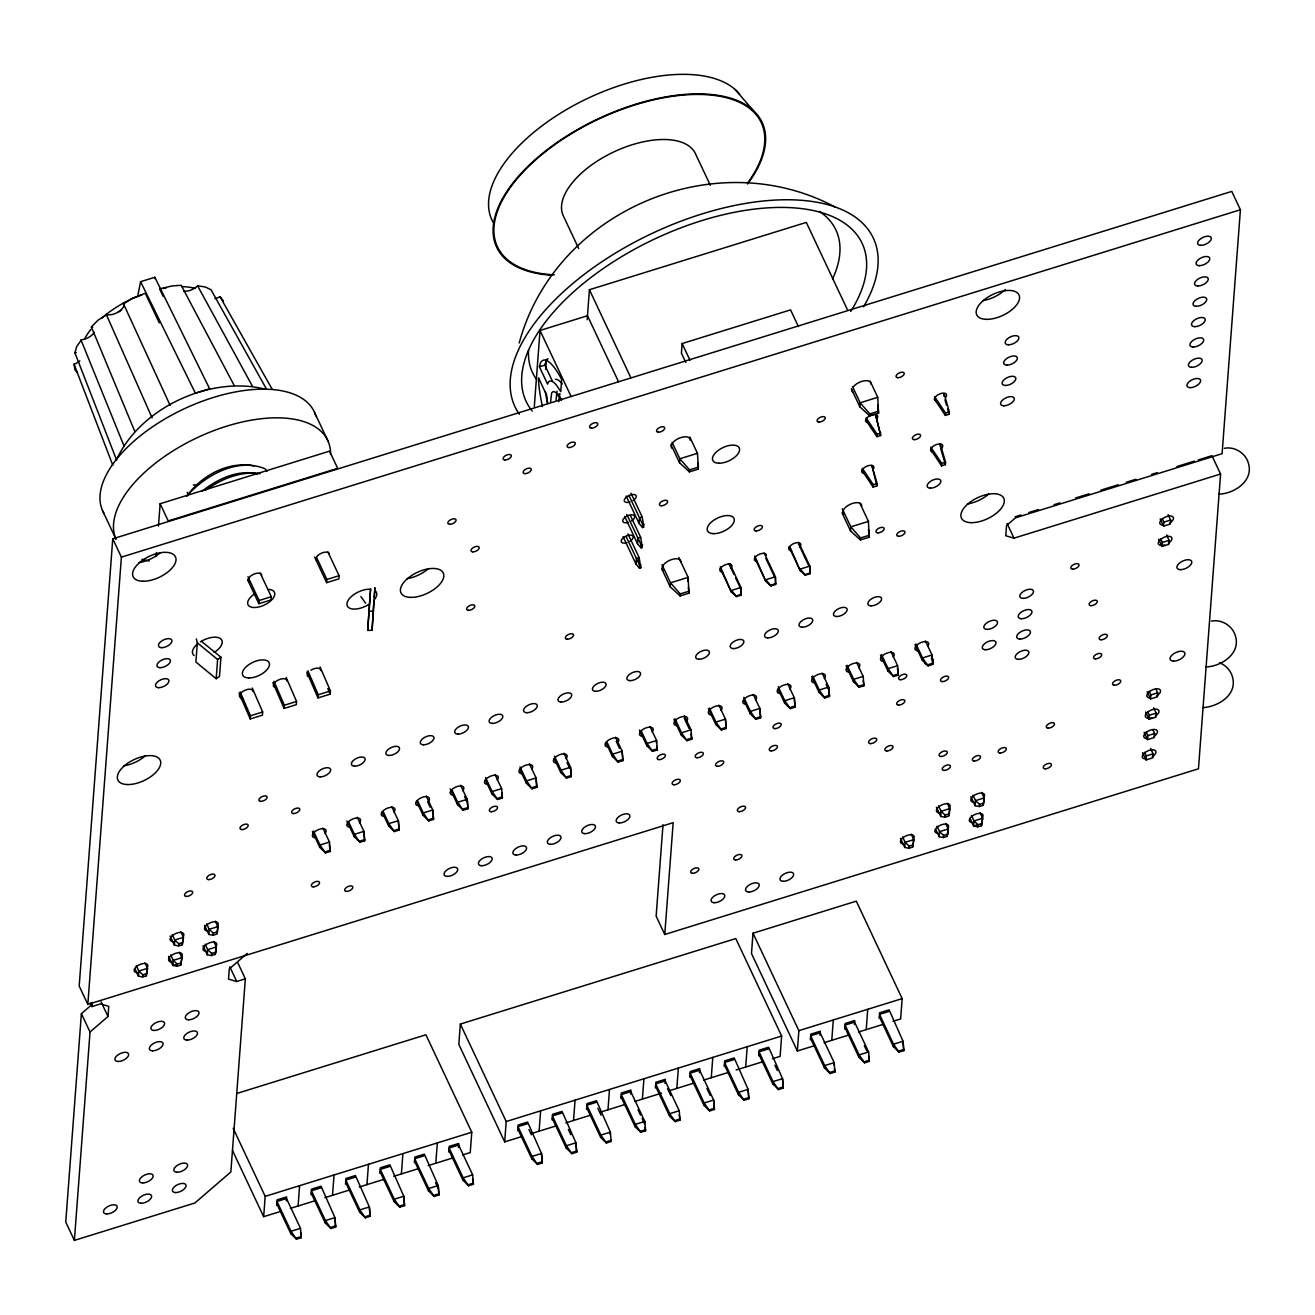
<?xml version="1.0" encoding="UTF-8"?>
<svg xmlns="http://www.w3.org/2000/svg" width="1315" height="1315" viewBox="0 0 1315 1315"><rect width="100%" height="100%" fill="white"/><g stroke="black" fill="none" stroke-linecap="round" stroke-linejoin="round"><path stroke-width="1.5" d="M550.64 401.47L551.675 392.856L553.352 391.508L555.67 392.314L561.587 399.974M556.064 399.793L557.083 391.18M558.776 401.749L559.68 394.089M367.69 630.411L370.6 589.021L367.69 630.411L372.063 630.329L373.904 601.136M372.063 630.329L374.907 587.69L374.183 597.289M1220.583 474.025L1013.996 538.164L1005.761 535.747L1006.534 525.589L1015.509 517.831L1222.095 453.691L1240.407 209.743L1231.777 191.398L112.761 538.805L79.196 986.053L87.826 1004.397L673.165 822.68L664.765 934.488L1198.458 768.798L1220.583 474.025L1211.937 455.68L1198.31 459.905M91.886 1004.627L81.382 1013.668L65.75 1222.046L74.38 1240.39L194.899 1202.978L230.848 1171.961L245.346 978.82L237.571 962.317M140.59 281.689L195.376 393.201L209.627 388.78L154.825 277.268L140.59 281.689L137.648 296.5M87.826 1004.397L121.391 557.149L112.761 538.805M74.38 1240.39L90.028 1032.012L81.382 1013.668M90.028 1032.012L107.994 1016.495L108.767 1006.337L100.532 1003.92L91.935 1006.6L92.231 1002.589M154.743 278.533L154.825 277.268M156.156 556.574L156.469 552.497M158.458 526.099L160.134 503.744L329.572 451.144L337.659 468.337L168.221 520.937L160.134 503.744M144.929 962.859L147.51 968.333L146.294 975.812L142.678 976.946L138.453 976.157L138.831 971.029L136.25 965.555M142.678 976.946L142.825 974.793L138.831 971.029L147.51 968.333L146.294 975.812M180.895 931.842L183.459 937.316L182.259 944.795L178.626 945.912L174.402 945.123L174.796 940.011L172.216 934.538M196.346 638.942L197.332 642.821L195.886 662.02L216.17 678.721L219.49 676.42L220.936 657.204L201.622 641.473M168.583 956.334L172.873 965.457L177.098 966.246L177.262 964.109L173.268 960.345L170.687 954.871M178.626 945.912L178.791 943.775L174.796 940.011L183.459 937.316L182.259 944.795M177.098 966.246L180.73 965.128L181.947 957.649L179.366 952.175M216.17 678.721L217.616 659.505L220.936 657.204M213.803 941.474L216.367 946.948L215.989 952.076L215.15 954.443L211.534 955.561L207.31 954.772L207.688 949.644L205.124 944.17M215.315 921.158L217.895 926.631L217.517 931.743L216.679 934.11L213.063 935.228L208.838 934.439L209.216 929.327L206.652 923.853M211.534 955.561L211.699 953.424L207.688 949.644L216.367 946.948L215.15 954.443M213.063 935.228L213.227 933.091L209.216 929.327L217.895 926.631L216.679 934.11M252.283 688.024L262.655 711.974L262.425 715.179L250.228 718.96L250.458 715.771L240.086 691.822M260.156 573.011L271.317 596.714L271.071 599.919L258.874 603.7L259.121 600.511L247.96 576.792M286.177 677.504L296.549 701.454L296.319 704.659L284.106 708.44L284.352 705.251L273.98 681.302M280.868 1211.345L263.658 1216.687L265.186 1196.354L233.166 1128.319M276.676 1205.461L277.103 1199.855L286.588 1196.913L286.292 1200.907M320.071 666.984L330.443 690.934L330.197 694.139L318 697.92L318.246 694.731L307.874 670.781M327.928 551.971L339.089 575.674L338.859 578.879L326.646 582.66L326.893 579.471L316.586 557.576M290.829 1233.667L291.01 1231.267L276.988 1201.45L286.473 1198.507L300.494 1228.325L301.234 1237.727L296.483 1239.207L290.829 1233.667L276.808 1203.85M322.882 828.039L329.49 842.06L330.213 851.479L325.479 852.942L319.824 847.402L320.005 845.003L313.397 830.981M298.094 1206.003L299.606 1185.67M296.483 1239.207L291.01 1231.267L300.494 1228.325M325.479 852.942L320.005 845.003L329.49 842.06M311.113 1194.76L311.524 1189.171L321.024 1186.212L334.93 1217.624L335.654 1227.043L330.92 1228.522L325.265 1222.983L311.228 1193.165M325.265 1222.983L325.446 1220.567L311.408 1190.765L320.893 1187.823M357.318 817.338L363.926 831.376L364.649 840.795L359.899 842.257L354.245 836.718L354.425 834.318L348.656 822.039M332.514 1195.319L334.043 1174.985M330.92 1228.522L325.446 1220.567L334.93 1217.624L335.654 1227.043M359.899 842.257L354.425 834.318L363.926 831.376L364.649 840.795M345.549 1184.075L345.96 1178.47L355.445 1175.528L369.367 1206.94L370.09 1216.359L365.34 1217.822L359.685 1212.282L345.664 1182.481M359.685 1212.282L359.866 1209.882L345.845 1180.081L355.329 1177.122M391.755 806.654L398.346 820.675L399.086 830.094L394.336 831.573L388.681 826.034L388.862 823.634L383.092 811.355M366.951 1184.618L368.479 1164.301M365.34 1217.822L359.866 1209.882L369.367 1206.94L370.09 1216.359M394.336 831.573L388.862 823.634L398.346 820.675L399.086 830.094M379.969 1173.391L380.397 1167.786L389.881 1164.843L403.787 1196.255L404.527 1205.658L399.776 1207.137L394.122 1201.598L380.101 1171.78M394.122 1201.598L394.303 1199.198L380.282 1169.38L389.766 1166.438M426.175 795.97L432.783 809.991L433.506 819.409L428.772 820.889L423.118 815.333L423.298 812.933L417.512 800.671M401.387 1173.933L402.9 1153.6M399.776 1207.137L394.303 1199.198L403.787 1196.255L404.527 1205.658M428.772 820.889L423.298 812.933L432.783 809.991L433.506 819.409M414.406 1162.69L414.833 1157.101L424.318 1154.143L438.224 1185.555L438.947 1194.973L434.213 1196.453L428.559 1190.913L414.521 1161.096M428.559 1190.913L428.739 1188.513L414.702 1158.696L424.203 1155.754M460.612 785.269L467.22 799.306L467.943 808.725L463.192 810.188L457.538 804.649L457.719 802.249L451.949 789.97M435.807 1163.249L437.336 1142.916M434.213 1196.453L428.739 1188.513L438.224 1185.555L438.947 1194.973M463.192 810.188L457.719 802.249L467.22 799.306L467.943 808.725M448.842 1152.006L449.253 1146.401L458.754 1143.458L458.442 1147.469M772.48 1058.723L780.124 1056.34L781.652 1036.023L735.792 938.565L460.349 1024.073L458.82 1044.406L504.681 1141.864L521.891 1136.522M462.979 1180.213L463.159 1177.813L449.138 1148.011L458.623 1145.053L472.66 1174.87L473.384 1184.289L468.633 1185.752L462.979 1180.213L448.957 1150.411M495.048 774.584L501.64 788.606L502.379 798.024L497.629 799.504L491.974 793.964L492.155 791.564L485.547 777.527M236.864 1093.455L425.912 1034.774L471.773 1132.231L470.244 1152.548L462.601 1154.932M468.633 1185.752L463.159 1177.813L472.66 1174.87M497.629 799.504L492.155 791.564L501.64 788.606M534.317 406.516L540.021 330.476L587.476 315.748L618.56 381.777M545.692 369.499L546.465 359.307M529.468 763.9L536.076 777.921L536.799 787.34L532.065 788.819L526.411 783.263L526.592 780.863L519.984 766.842M504.681 1141.864L506.209 1121.531L460.349 1024.073M532.065 788.819L526.592 780.863L536.076 777.921L536.799 787.34M517.699 1130.621L518.126 1125.032L527.611 1122.073L541.517 1153.485L542.24 1162.904L537.506 1164.383L531.852 1158.844L517.814 1129.026M587.164 319.742L589.416 289.727L806.309 222.399L847.748 310.455M531.852 1158.844L532.033 1156.444L517.995 1126.626L527.496 1123.684M563.905 753.199L570.513 767.237L571.236 776.655L566.486 778.118L560.831 772.579L561.012 770.179L554.42 756.158M539.101 1131.179L540.629 1110.846M537.506 1164.383L532.033 1156.444L541.517 1153.485L542.24 1162.904M566.486 778.118L561.012 770.179L570.513 767.237L571.236 776.655M552.136 1119.936L552.547 1114.331L562.047 1111.389L575.954 1142.801L576.677 1152.219L571.926 1153.682L566.272 1148.143L552.251 1118.342M566.272 1148.143L566.453 1145.743L552.432 1115.942L561.916 1112.983M573.537 1120.479L575.066 1100.162M571.926 1153.682L566.453 1145.743L575.954 1142.801L576.677 1152.219M615.552 737.173L622.159 751.194L622.883 760.612L618.132 762.092L612.478 756.552L612.659 754.136L606.889 741.874M586.556 1109.252L586.983 1103.647L596.468 1100.704L610.374 1132.116L611.113 1141.535L606.363 1142.998L600.708 1137.459L586.687 1107.641M618.132 762.092L612.659 754.136L622.159 751.194L622.883 760.612M627.978 533.923L639.139 557.626L640.832 567.784L639.485 568.195L636 564.069L636.427 558.481L626.121 536.586M630.362 515.414L640.668 537.309L642.361 547.451L641.013 547.862L637.528 543.753L637.956 538.147L626.795 514.428M631.036 493.256L642.18 516.976L643.89 527.118L642.542 527.545L639.057 523.419L639.485 517.814L629.178 495.919M638.86 561.374L639.139 557.626L636.427 558.481L639.698 565.401L639.485 568.195M641.013 547.862L641.227 545.067L637.956 538.147L640.668 537.309M642.542 527.545L642.739 524.734L639.485 517.814L642.18 516.976M600.708 1137.459L600.889 1135.059L586.868 1105.241L596.353 1102.299M607.974 1109.794L609.503 1089.461M606.363 1142.998L600.889 1135.059L610.374 1132.116L610.193 1134.516M649.988 726.488L656.58 740.509L657.319 749.928L652.569 751.391L646.914 745.852L647.095 743.452L641.326 731.173M620.992 1098.567L621.42 1092.962L630.904 1090.004L630.608 1094.014M798.402 326.531L790.578 309.88L682.123 343.56L681.417 353.16L685.756 362.398M652.569 751.391L647.095 743.452L656.58 740.509L656.399 742.909M678.77 557.445L688.156 577.351L688.912 593.197L680.102 595.925L670.223 586.835L670.519 582.824L662.004 564.727M689.8 437.007L697.46 453.297L698.38 467.137L698.232 469.126L689.405 471.871L679.543 462.765L679.839 458.771L672.179 442.481M635.145 1126.774L635.326 1124.374L621.288 1094.557L630.789 1091.614L644.81 1121.416L645.534 1130.834L640.799 1132.314L635.145 1126.774L621.107 1096.957M642.394 1099.11L643.923 1078.777M663.007 824.653L656.136 916.144L664.765 934.488M680.102 595.925L680.25 593.92L670.519 582.824L688.156 577.351L687.844 581.361M689.405 471.871L689.57 469.866L679.839 458.771L697.46 453.297M640.799 1132.314L635.326 1124.374L644.81 1121.416L644.629 1123.815L642.147 1118.555M684.408 715.787L691.016 729.825L691.739 739.227L687.005 740.707L681.351 735.167L681.532 732.767L674.924 718.73M655.429 1087.867L655.84 1082.261L665.341 1079.319L665.028 1083.33M687.005 740.707L681.532 732.767L691.016 729.825M669.565 1116.073L669.746 1113.674L655.725 1083.872L665.209 1080.93L679.247 1110.731L679.97 1120.15L675.22 1121.629L669.565 1116.073L655.544 1086.272M676.831 1088.409L678.359 1068.092M675.22 1121.629L669.746 1113.674L679.247 1110.731M718.845 705.103L725.453 719.124L726.176 728.543L721.442 730.022L715.787 724.483L715.952 722.083L709.36 708.045M689.849 1077.182L690.276 1071.577L699.761 1068.635L699.465 1072.629M729.809 563.757L740.97 587.46L741.2 595.136L736.449 596.599L731.354 592.013L720.308 566.699M721.442 730.022L715.952 722.083L725.453 719.124L726.176 728.543M736.449 596.599L731.469 590.402L740.97 587.46L740.838 589.071L735.693 578.123M704.002 1105.389L704.183 1102.989L690.161 1073.171L699.646 1070.229L713.667 1100.047L714.407 1109.466L709.656 1110.928L704.002 1105.389L689.981 1075.571M711.267 1077.725L712.796 1057.391M709.656 1110.928L704.183 1102.989L713.667 1100.047L714.407 1109.466M753.281 694.419L759.873 708.44L760.612 717.859L755.862 719.321L750.207 713.782L750.388 711.382L743.797 697.361M724.286 1066.498L724.713 1060.893L734.197 1057.934L748.104 1089.346L748.827 1098.765L744.093 1100.244L738.438 1094.705L724.401 1064.887M764.229 553.056L775.39 576.775L775.62 584.435L770.886 585.915L765.79 581.312L754.744 555.998M755.862 719.321L750.388 711.382L759.873 708.44L760.612 717.859M770.886 585.915L765.905 579.718L775.39 576.775L775.62 584.435M738.438 1094.705L738.619 1092.305L724.581 1062.487L734.082 1059.545M892.984 1021.311L900.643 1018.928L902.156 998.611L856.295 901.153L753.002 933.223L751.49 953.539L797.35 1050.997L814.56 1045.655M745.687 1067.04L747.216 1046.707M744.093 1100.244L738.619 1092.305L748.104 1089.346L748.827 1098.765M787.718 683.718L794.309 697.755L795.049 707.174L790.299 708.637L784.644 703.098L784.825 700.698L778.217 686.66M758.722 1055.797L759.133 1050.192L768.634 1047.25L782.54 1078.662L783.263 1088.08L778.513 1089.56L772.875 1084.004L758.837 1054.203M798.665 542.372L809.826 566.091L810.056 573.751L805.322 575.23L800.21 570.628L790.036 547.139M790.299 708.637L784.825 700.698L794.309 697.755L795.049 707.174M805.322 575.23L800.342 569.033L809.826 566.091L810.056 573.751M772.875 1084.004L773.039 1081.604L759.018 1051.803L768.502 1048.86M778.513 1089.56L773.039 1081.604L782.54 1078.662L783.263 1088.08M822.138 673.033L828.746 687.055L829.469 696.473L824.735 697.953L819.081 692.413L819.261 690.013L812.654 675.976M797.35 1050.997L798.863 1030.664L753.002 933.223M824.735 697.953L819.261 690.013L828.746 687.055L829.469 696.473M810.369 1039.77L810.78 1034.165L820.281 1031.223L819.968 1035.217M859.928 503.283L868.442 521.381L869.199 537.21L860.388 539.955L850.509 530.849L850.821 526.855L842.29 508.757M870.086 381.038L877.746 397.327L878.519 413.157L869.708 415.902L859.829 406.795L860.125 402.801L852.465 386.495M860.388 539.955L860.536 537.95L850.821 526.855L868.442 521.381M869.708 415.902L869.856 413.896L860.125 402.801L877.746 397.327M824.521 1067.977L824.686 1065.577L810.665 1035.76L820.149 1032.817L834.187 1062.635L834.91 1072.037L830.176 1073.517L824.521 1067.977L810.484 1038.16M856.575 662.349L863.182 676.37L863.906 685.789L859.155 687.252L853.501 681.712L853.682 679.313L847.09 665.291M873.127 487.092L873.308 484.693L862.377 468.37L862.196 470.77L873.127 487.092L876.924 485.909L877.105 483.509L871.861 465.428L876.924 485.909M880.705 435.495L875.642 415.014L880.705 435.495L876.908 436.662L877.089 434.262L866.158 417.956M831.77 1040.313L833.299 1019.98M830.176 1073.517L824.686 1065.577L834.187 1062.635L834.006 1065.035M859.155 687.252L853.682 679.313L863.182 676.37M844.805 1029.07L845.216 1023.481L854.701 1020.522L854.405 1024.533M858.942 1057.293L859.122 1054.893L845.101 1025.075L854.586 1022.133L868.607 1051.934L869.346 1061.353L864.596 1062.832L858.942 1057.293L844.92 1027.475M891.011 651.648L897.603 665.686L898.342 675.105L893.592 676.568L887.937 671.028L888.118 668.628L881.51 654.591M866.207 1029.629L867.736 1009.295M864.596 1062.832L859.122 1054.893L868.607 1051.934M893.592 676.568L888.118 668.628L897.603 665.686M879.225 1018.385L879.653 1012.78L889.137 1009.838L903.043 1041.25L903.783 1050.669L899.033 1052.132L893.378 1046.592L879.357 1016.791M911.246 834.154L913.826 839.628L912.61 847.107L908.977 848.241L904.769 847.452L905.147 842.323L902.567 836.85M893.378 1046.592L893.559 1044.192L879.521 1014.391L889.022 1011.432M925.431 640.964L932.039 654.985L932.762 664.404L928.028 665.883L922.374 660.344L922.555 657.944L915.947 643.906M908.977 848.241L909.142 846.087L905.147 842.323L913.826 839.628L912.61 847.107M940.143 446.574L940.324 444.174L945.567 462.255L945.386 464.655L941.589 465.839L930.642 449.533M943.923 396.16L944.104 393.76L949.348 411.842L949.167 414.241L945.37 415.409L934.439 399.103M941.589 465.839L941.77 463.439L930.823 447.116M945.37 415.409L945.551 413.009L934.62 396.703M899.033 1052.132L893.559 1044.192L903.043 1041.25L903.783 1050.669M928.028 665.883L922.555 657.944L932.039 654.985L932.762 664.404M945.682 823.469L948.246 828.943L947.868 834.055L947.047 836.422L943.414 837.54L939.189 836.751L939.584 831.639L937.003 826.165M947.211 803.136L949.775 808.61L949.397 813.738L948.559 816.089L944.943 817.207L940.718 816.418L941.096 811.306L938.532 805.832M943.414 837.54L943.578 835.403L939.584 831.639L948.246 828.943L947.047 836.422M944.943 817.207L945.107 815.07L941.096 811.306L949.775 808.61L948.559 816.089M981.631 792.452L984.212 797.926L983.834 803.038L982.995 805.405L979.379 806.522L975.155 805.733L975.533 800.605L972.952 795.148M970.191 818.768L973.626 826.067L977.85 826.856L978.015 824.719L974.004 820.938L971.44 815.464M979.379 806.522L979.527 804.386L975.533 800.605L984.212 797.926L982.995 805.405M977.85 826.856L981.467 825.721L982.683 818.242L980.102 812.769M1150.559 748.416L1153.091 753.824L1152.795 757.818L1146.023 759.922L1146.318 755.928L1144.609 752.295M1152.926 729.891L1154.619 733.491L1154.323 737.485L1147.535 739.589L1147.847 735.595L1146.138 731.962M1153.6 707.766L1156.148 713.157L1155.852 717.168L1149.063 719.272L1149.376 715.261L1147.666 711.645M1155.984 689.224L1157.677 692.824L1157.364 696.835L1150.592 698.939L1150.888 694.928L1149.195 691.312M1166.569 534.958L1169.117 540.366L1168.821 544.361L1162.033 546.465L1162.345 542.47L1160.635 538.838M1168.098 514.625L1170.646 520.033L1170.334 524.028L1163.561 526.131L1163.857 522.137L1162.164 518.505M539.429 366.819L540.564 362.726A65.717 15.435 72.8 0 1 560.437 377.076L561.669 379.542L560.765 391.623L556.87 385.706A43.806 10.29 72.8 0 0 547.878 382.977L547.582 384.128L539.429 366.819L544.854 365.126L545.988 361.033A65.717 15.435 72.8 0 1 548.076 358.798M116.673 460.234L74.922 352.847L76.681 346.519L81.497 339.812A10.553 5.244 -25.2 0 0 94.22 332.35M117.15 458.475C140.919 407.847 209.874 375.745 264.052 388.895M519.211 342.985C554.831 211.09 714.522 142.809 834.762 206.85M180.73 965.128L181.947 957.649L173.268 960.345L172.873 965.457L176.341 964.388M981.467 825.721L982.683 818.242L974.004 820.938L973.626 826.067L977.094 824.982M187.371 495.623C201.622 475.241 229.007 460.825 253.992 465.888M186.566 496.281C205.074 475.405 237.292 457.226 265.137 468.814L267.126 471.214M134.853 431.567L91.36 326.942L97.852 320.318L106.942 314.564A10.553 5.244 -25.2 0 0 118.728 311.737A10.553 5.244 -25.2 0 0 123.676 303.814L132.782 298.127L145.34 293.278L159.279 322.882M247.253 953.408L229.27 968.925L228.514 979.083L236.733 981.5L245.346 978.82M201.869 491.415C217.123 479.137 237.916 469.11 257.773 473.926M204.877 490.61C220.706 479.318 240.579 470.786 260.354 473.614M141.921 294.79L132.075 298.637A71.289 35.439 -25.2 0 0 101.814 318.082M77.24 372.605L74.939 369.745L74.067 364.222L75.333 363.729A10.553 5.244 -25.2 0 0 79.853 360.869M559.943 393.892L558.596 394.303L561.209 399.875M121.391 557.149L1240.407 209.743M259.121 600.511L271.317 596.714M326.893 579.471L339.089 575.674M689.57 469.866L698.38 467.137M869.856 413.896L878.667 411.151M877.089 434.262L880.886 433.095M945.551 413.009L949.348 411.842M642.739 524.734L644.103 524.323M641.227 545.067L642.575 544.64M873.308 484.693L877.105 483.509M941.77 463.439L945.567 462.255M639.698 565.401L641.046 564.973M250.458 715.771L262.655 711.974M284.352 705.251L296.549 701.454M318.246 694.731L330.443 690.934M680.25 593.92L689.06 591.191M860.536 537.95L869.346 535.221M736.515 595.81L741.249 594.331M770.952 585.109L775.686 583.646M805.372 574.425L810.122 572.946M1015.098 516.795L1020.95 514.97M1028.741 512.554L1038.488 509.53M1054.088 504.681L1059.923 502.872M1075.522 498.023L1089.165 493.799M1100.852 490.166L1118.391 484.725M1126.199 482.293L1135.93 479.268M1151.529 474.436L1157.381 472.611M1176.859 466.562L1194.398 461.121M1218.873 494.144C1234.358 493.7 1253.688 480.863 1248.477 463.472C1245.831 453.248 1234.769 446.212 1224.364 448.3M1163.857 522.137L1170.646 520.033M1162.345 542.47L1169.117 540.366M325.561 851.742L330.312 850.279M359.998 841.058L364.732 839.595M394.418 830.373L399.168 828.894M428.854 819.672L433.605 818.209M463.291 808.988L468.041 807.525M497.728 798.304L502.462 796.824M532.148 787.619L536.898 786.14M566.584 776.918L571.335 775.456M618.231 760.892L622.981 759.413M652.667 750.191L657.401 748.728M687.087 739.507L691.838 738.027M721.524 728.822L726.274 727.343M755.961 718.121L760.695 716.659M790.381 707.437L795.131 705.958M824.817 696.753L829.568 695.273M859.254 686.052L863.988 684.589M893.674 675.368L898.424 673.905M928.111 664.683L932.861 663.204M178.791 943.775L182.407 942.658M213.227 933.091L216.843 931.973M142.825 974.793L146.458 973.675M177.262 964.109L180.878 962.991M211.699 953.424L215.315 952.29M1205.904 666.952C1221.388 666.491 1240.719 653.654 1235.508 636.263C1232.862 626.039 1221.799 619.02 1211.394 621.107M1150.888 694.928L1157.677 692.824M1149.376 715.261L1156.148 713.157M1202.847 707.618C1217.739 706.812 1236.725 695.438 1232.78 678.277C1231.366 671.308 1226.205 665.242 1219.515 662.793M1147.847 735.595L1154.619 733.491M945.107 815.07L948.723 813.952M979.527 804.386L983.16 803.268M1146.318 755.928L1153.091 753.824M909.142 846.087L912.774 844.97M943.578 835.403L947.195 834.285M978.015 824.719L981.631 823.585M265.186 1196.354L471.773 1132.231M506.209 1121.531L781.652 1036.023M798.863 1030.664L902.156 998.611M290.434 1208.37L315.304 1200.661M324.871 1197.686L349.741 1189.96M359.291 1187.001L384.161 1179.276M393.727 1176.3L418.597 1168.591M428.164 1165.616L453.034 1157.89M531.457 1133.546L556.327 1125.837M565.894 1122.862L590.747 1115.136M600.314 1112.178L625.184 1104.452M634.751 1101.477L661.527 1093.159M669.187 1090.793L694.041 1083.067M703.607 1080.108L728.477 1072.382M736.137 1069.999L762.914 1061.698M824.127 1042.68L848.997 1034.971M858.547 1031.996L883.417 1024.27M296.565 1238.007L301.316 1236.527M331.002 1227.322L335.752 1225.843M365.438 1216.622L370.173 1215.159M399.859 1205.937L404.609 1204.458M434.295 1195.253L439.046 1193.773M468.732 1184.552L473.466 1183.089M537.588 1163.183L542.339 1161.704M572.025 1152.482L576.775 1151.02M606.462 1141.798L611.196 1140.335M640.882 1131.114L645.632 1129.634M675.318 1120.413L680.069 1118.95M709.755 1109.728L714.489 1108.266M744.175 1099.044L748.925 1097.565M778.611 1088.36L783.362 1086.88M830.258 1072.317L835.009 1070.837M864.695 1061.632L869.429 1060.153M899.115 1050.932L903.865 1049.469M162.945 288.626L166.347 287.804M74.922 352.847L76.188 352.551M369.137 611.196L373.509 611.113M123.939 445.801L80.955 339.812M193.305 484.923L195.935 485.103M183.771 291.157A10.553 5.244 -25.2 0 0 197.595 285.832L205.288 286.966L211.025 289.76L266.255 388.681M91.36 326.942L92.757 327.254M152.096 417.874L106.153 314.186M197.332 642.821L217.616 659.505M735.216 89.568L752.722 109.918M214.953 298.637A10.553 5.244 -25.2 0 0 220 296.68L223.435 300.954M360.885 596.583L365.619 603.24M865.977 420.356L876.908 436.662M220 296.68L272.139 389.207M197.595 285.832L252.365 386.084M234.218 385.525L181.191 285.306L172.101 285.93L159.592 288.856L163.076 296.253M1160.159 518.883L1163.561 526.131M1158.63 539.216L1162.033 546.465M1147.19 691.69L1150.592 698.939M1145.661 712.023L1149.063 719.272M1144.132 732.34L1147.535 739.589M1142.603 752.673L1146.023 759.922M1007.076 523.485L1013.996 538.164M851.315 388.698L859.829 406.795M710.33 185.316L695.602 154.019A73.015 36.278 -25.2 0 0 614.713 151.504A73.015 36.278 -25.2 0 0 563.099 215.397L578.699 248.519M914.944 644.564L922.374 660.344M841.995 512.751L850.509 530.849M970.865 796.611L975.155 805.733M880.508 655.248L887.937 671.028M936.428 807.311L940.718 816.418M935.754 829.453L939.189 836.751M798.55 543.966L808.84 565.861M846.071 665.932L853.501 681.712M789.049 546.925L800.21 570.628M682.123 343.56L689.964 360.195M900.463 838.329L904.769 847.452M826.083 684.195L828.565 689.455M765.823 558.316L774.42 576.545M811.651 676.633L819.081 692.413M754.629 557.609L765.79 581.312M728.822 563.527L733.967 574.474M671.012 444.667L679.543 462.765M778.036 689.076L784.644 703.098M589.416 289.727L630.855 377.783M720.193 568.294L731.354 592.013M743.616 699.761L750.207 713.782M661.708 568.721L670.223 586.835M626.187 496.051L639.057 523.419M540.021 330.476L571.105 396.522M624.658 516.384L637.528 543.753M708.358 708.686L715.787 724.483M544.854 365.126L552.185 380.709M864.3 1045.573L866.782 1050.833M623.129 536.717L636 564.069M684.244 718.187L689.192 728.707M673.921 719.387L681.351 735.167M639.485 730.072L646.914 745.852M774.929 1065.282L777.412 1070.542M616.193 741.331L619.496 748.334M605.886 742.515L612.478 756.552M567.028 762.618L569.51 767.878M554.24 758.558L560.831 772.579M706.895 1088.409L710.199 1095.428M519.803 769.242L526.411 783.263M667.51 1088.59L670.814 1095.592M314.532 412.417L328.01 441.084M485.366 779.927L491.974 793.964M638.022 1109.794L640.504 1115.054M464.557 796.446L467.039 801.706M450.124 788.869L457.538 804.649M597.815 1108.216L601.119 1115.219M314.63 557.116L326.646 582.66M427.654 801.871L430.12 807.131M416.51 801.312L423.118 815.333M568.343 1129.421L570.809 1134.681M382.073 811.996L388.681 826.034M528.959 1129.585L531.441 1134.845M247.713 579.997L258.874 603.7M346.831 820.938L354.245 836.718M187.223 492.254L188.177 494.259M312.395 831.622L319.824 847.402M435.561 1182.695L438.043 1187.955M102.537 510.598L116.032 539.265A116.821 58.057 -25.2 0 1 210.877 431.764A116.821 58.057 -25.2 0 1 330.558 454.448M229.829 966.821L236.733 981.5M204.548 925.316L208.838 934.439M203.02 945.649L207.31 954.772M170.112 936.017L174.402 945.123M232.508 1150.494L263.658 1216.687M135.018 968.859L138.453 976.157M101.091 1001.833L107.994 1016.495M90.209 1002.934L91.935 1006.6M639.419 564.743L640.832 567.784M123.265 303.321L170.145 405.431M327.797 688.6L330.197 694.139M306.806 672.08L318 697.92M272.912 682.6L284.106 708.44M239.018 693.12L250.228 718.96M74.067 364.222L112.794 465.198M944.975 399.776L946.537 405.201M947.589 408.817L949.167 414.241M940.669 448.382L945.386 464.655M897.422 668.086L898.342 675.105M863.215 680.529L863.906 685.789M868.656 1056.093L869.346 1061.353M834.45 1068.536L834.91 1072.037M691.065 733.967L691.739 739.227M656.859 746.41L657.319 749.928M679.296 1114.89L679.97 1120.15M645.09 1127.333L645.534 1130.834M501.689 792.764L502.379 798.024M472.693 1179.029L473.384 1184.289M329.309 844.46L330.213 851.479M300.543 1232.467L301.234 1237.727M547.632 403.672L546.662 395.174L538.525 377.865L538.476 379.887A65.717 15.435 72.8 0 0 542.47 406.614M877.812 405.267L878.519 413.157M868.492 529.32L869.199 537.21M697.69 463.209L698.232 469.126M688.386 587.279L688.912 593.197M740.953 591.093L741.2 595.136M988.633 494.144A23.358 11.605 -25.2 0 1 967.429 503.957M1005.252 289.596A23.358 11.605 -25.2 0 1 982.7 300.658M160.331 552.744A23.358 11.605 -25.2 0 1 139.127 562.557M145.061 756.026A23.358 11.605 -25.2 0 1 123.873 765.856M428.148 568.869A23.358 11.605 -25.2 0 1 406.943 578.682M931.299 658.568A4.455 2.219 -25.2 0 1 932.565 661.429M926.861 664.075A4.455 2.219 -25.2 0 1 924.938 662.596M1151.841 717.743A7.413 3.682 -25.2 0 1 1145.776 714.292A7.413 3.682 -25.2 0 1 1156.805 709.196A7.413 3.682 -25.2 0 1 1155.326 716.133M1149.967 697.936A7.413 3.682 -25.2 0 1 1148.587 692.364A7.413 3.682 -25.2 0 1 1159.14 689.093A7.413 3.682 -25.2 0 1 1156.855 695.799M1145.381 758.919A7.413 3.682 -25.2 0 1 1144.017 753.364A7.413 3.682 -25.2 0 1 1154.57 750.092A7.413 3.682 -25.2 0 1 1152.269 756.783M1146.91 738.603A7.413 3.682 -25.2 0 1 1145.546 733.03A7.413 3.682 -25.2 0 1 1156.099 729.759A7.413 3.682 -25.2 0 1 1153.797 736.466M1164.811 544.936A7.413 3.682 -25.2 0 1 1158.745 541.501A7.413 3.682 -25.2 0 1 1169.775 536.389A7.413 3.682 -25.2 0 1 1168.295 543.325M1162.937 525.145A7.413 3.682 -25.2 0 1 1161.556 519.573A7.413 3.682 -25.2 0 1 1172.109 516.302A7.413 3.682 -25.2 0 1 1169.824 523.008M933.403 452.048A6.575 3.271 -25.2 0 1 931.53 447.823A6.575 3.271 -25.2 0 1 939.962 443.928A6.575 3.271 -25.2 0 1 941.836 448.152M937.217 401.223A6.575 3.271 -25.2 0 1 935.359 396.999A6.575 3.271 -25.2 0 1 943.775 393.103A6.575 3.271 -25.2 0 1 945.649 397.327M864.53 473.433A6.575 3.271 -25.2 0 1 862.673 469.208A6.575 3.271 -25.2 0 1 871.105 465.296A6.575 3.271 -25.2 0 1 872.963 469.521M868.36 422.608A6.575 3.271 -25.2 0 1 866.486 418.384A6.575 3.271 -25.2 0 1 874.919 414.472A6.575 3.271 -25.2 0 1 876.776 418.712M626.91 542.668A6.493 3.222 -25.2 0 1 621.601 539.66A6.493 3.222 -25.2 0 1 631.266 535.172A6.493 3.222 -25.2 0 1 629.967 541.254M628.438 522.351A6.493 3.222 -25.2 0 1 623.129 519.326A6.493 3.222 -25.2 0 1 632.794 514.855A6.493 3.222 -25.2 0 1 631.496 520.937M629.967 502.018A6.493 3.222 -25.2 0 1 624.658 498.993A6.493 3.222 -25.2 0 1 634.323 494.522A6.493 3.222 -25.2 0 1 633.025 500.604M843.819 514.297A10.208 5.079 -25.2 0 1 850.18 504.319A10.208 5.079 -25.2 0 1 861.703 506.012M663.056 570.414A10.208 5.079 -25.2 0 1 669.417 560.437A10.208 5.079 -25.2 0 1 680.94 562.13M672.212 448.448A10.208 5.079 -25.2 0 1 678.573 438.454A10.208 5.079 -25.2 0 1 690.096 440.163M852.975 392.33A10.208 5.079 -25.2 0 1 851.906 389.914M853.386 386.725A10.208 5.079 -25.2 0 1 864.251 380.808A10.208 5.079 -25.2 0 1 870.859 384.029M791.515 550.673A6.493 3.222 -25.2 0 1 789.674 546.498A6.493 3.222 -25.2 0 1 798.008 542.635A6.493 3.222 -25.2 0 1 799.849 546.81M757.078 561.357A6.493 3.222 -25.2 0 1 757.539 555.193A6.493 3.222 -25.2 0 1 766.366 555.472M722.658 572.058A6.493 3.222 -25.2 0 1 720.817 567.866A6.493 3.222 -25.2 0 1 729.151 564.004A6.493 3.222 -25.2 0 1 730.992 568.195M173.251 941.606A7.413 3.682 -25.2 0 1 171.147 936.839A7.413 3.682 -25.2 0 1 180.665 932.417A7.413 3.682 -25.2 0 1 182.769 937.2M207.671 930.921A7.413 3.682 -25.2 0 1 205.567 926.138A7.413 3.682 -25.2 0 1 215.101 921.733A7.413 3.682 -25.2 0 1 217.205 926.5M206.159 951.238A7.413 3.682 -25.2 0 1 204.055 946.471A7.413 3.682 -25.2 0 1 213.572 942.066A7.413 3.682 -25.2 0 1 215.676 946.833M171.723 961.939A7.413 3.682 -25.2 0 1 169.619 957.156A7.413 3.682 -25.2 0 1 179.136 952.75A7.413 3.682 -25.2 0 1 181.24 957.534M137.286 972.623A7.413 3.682 -25.2 0 1 135.182 967.856A7.413 3.682 -25.2 0 1 144.699 963.451A7.413 3.682 -25.2 0 1 146.803 968.218M939.568 812.9A7.413 3.682 -25.2 0 1 937.464 808.133A7.413 3.682 -25.2 0 1 946.981 803.712A7.413 3.682 -25.2 0 1 949.085 808.495M973.988 802.216A7.413 3.682 -25.2 0 1 971.884 797.432A7.413 3.682 -25.2 0 1 981.401 793.027A7.413 3.682 -25.2 0 1 983.505 797.794M972.459 822.533A7.413 3.682 -25.2 0 1 970.371 817.766A7.413 3.682 -25.2 0 1 979.889 813.36A7.413 3.682 -25.2 0 1 981.993 818.127M938.039 833.233A7.413 3.682 -25.2 0 1 935.935 828.45A7.413 3.682 -25.2 0 1 945.452 824.045A7.413 3.682 -25.2 0 1 947.556 828.828M903.602 843.918A7.413 3.682 -25.2 0 1 901.498 839.151A7.413 3.682 -25.2 0 1 911.016 834.746A7.413 3.682 -25.2 0 1 913.12 839.512M268.507 589.449A14.597 7.249 -25.2 0 1 271.219 600.396A14.597 7.249 -25.2 0 1 250.442 606.856A14.597 7.249 -25.2 0 1 254.962 593.657M307.957 676.469A7.298 3.633 -25.2 0 1 308.252 672.458M310.85 670.223A7.298 3.633 -25.2 0 1 320.745 670.535M242.535 698.199A7.298 3.633 -25.2 0 1 243.061 691.263A7.298 3.633 -25.2 0 1 252.973 691.575M274.062 686.989A7.298 3.633 -25.2 0 1 278.616 679.839A7.298 3.633 -25.2 0 1 286.851 681.055M316.668 560.42A7.298 3.633 -25.2 0 1 321.222 553.27A7.298 3.633 -25.2 0 1 329.457 554.486M248.88 581.46A7.298 3.633 -25.2 0 1 253.433 574.31A7.298 3.633 -25.2 0 1 261.685 575.526M375.104 590.731A16.059 7.989 -25.2 0 1 374.43 599.541M368.742 604.456A16.059 7.989 -25.2 0 1 346.946 603.782A16.059 7.989 -25.2 0 1 369.877 589.202M200.439 641.819A16.059 7.989 -25.2 0 1 220.558 638.712A16.059 7.989 -25.2 0 1 214.197 652.437M194.078 655.528A16.059 7.989 -25.2 0 1 197.25 644.169M849.243 672.162A7.413 3.682 -25.2 0 1 847.139 667.395A7.413 3.682 -25.2 0 1 856.657 662.99A7.413 3.682 -25.2 0 1 858.761 667.757M384.407 816.484A7.413 3.682 -25.2 0 1 382.303 811.7A7.413 3.682 -25.2 0 1 391.821 807.295A7.413 3.682 -25.2 0 1 393.925 812.078M418.844 805.783A7.413 3.682 -25.2 0 1 416.74 801.016A7.413 3.682 -25.2 0 1 426.257 796.611A7.413 3.682 -25.2 0 1 428.361 801.377M453.281 795.098A7.413 3.682 -25.2 0 1 451.177 790.331A7.413 3.682 -25.2 0 1 460.694 785.926A7.413 3.682 -25.2 0 1 462.798 790.693M487.701 784.414A7.413 3.682 -25.2 0 1 485.597 779.631A7.413 3.682 -25.2 0 1 495.13 775.225A7.413 3.682 -25.2 0 1 497.218 780.009M522.137 773.713A7.413 3.682 -25.2 0 1 520.033 768.946A7.413 3.682 -25.2 0 1 529.551 764.541A7.413 3.682 -25.2 0 1 531.654 769.308M556.574 763.029A7.413 3.682 -25.2 0 1 554.47 758.262A7.413 3.682 -25.2 0 1 563.987 753.857A7.413 3.682 -25.2 0 1 566.091 758.624M608.22 747.002A7.413 3.682 -25.2 0 1 606.116 742.219A7.413 3.682 -25.2 0 1 615.634 737.814A7.413 3.682 -25.2 0 1 617.738 742.581M642.657 736.301A7.413 3.682 -25.2 0 1 640.553 731.535A7.413 3.682 -25.2 0 1 650.07 727.129A7.413 3.682 -25.2 0 1 652.174 731.896M677.077 725.617A7.413 3.682 -25.2 0 1 674.973 720.85A7.413 3.682 -25.2 0 1 684.49 716.445A7.413 3.682 -25.2 0 1 686.594 721.212M711.514 714.933A7.413 3.682 -25.2 0 1 709.41 710.149A7.413 3.682 -25.2 0 1 718.927 705.744A7.413 3.682 -25.2 0 1 721.031 710.511M745.95 704.232A7.413 3.682 -25.2 0 1 743.846 699.465A7.413 3.682 -25.2 0 1 753.364 695.06A7.413 3.682 -25.2 0 1 755.468 699.827M780.37 693.547A7.413 3.682 -25.2 0 1 778.266 688.781A7.413 3.682 -25.2 0 1 787.784 684.375A7.413 3.682 -25.2 0 1 789.888 689.142M814.807 682.863A7.413 3.682 -25.2 0 1 812.703 678.08A7.413 3.682 -25.2 0 1 822.22 673.674A7.413 3.682 -25.2 0 1 824.324 678.458M315.551 837.852A7.413 3.682 -25.2 0 1 313.447 833.085A7.413 3.682 -25.2 0 1 322.964 828.68A7.413 3.682 -25.2 0 1 325.068 833.447M918.1 650.793A7.413 3.682 -25.2 0 1 915.996 646.01A7.413 3.682 -25.2 0 1 925.513 641.605A7.413 3.682 -25.2 0 1 927.617 646.388M883.664 661.478A7.413 3.682 -25.2 0 1 881.56 656.711A7.413 3.682 -25.2 0 1 891.077 652.306A7.413 3.682 -25.2 0 1 893.181 657.073M349.987 827.168A7.413 3.682 -25.2 0 1 347.883 822.401A7.413 3.682 -25.2 0 1 357.401 817.996A7.413 3.682 -25.2 0 1 359.505 822.763M149.252 560.979A116.821 58.057 -25.2 0 1 141.938 559.253M104.279 513.951A116.821 58.057 -25.2 0 1 185.103 408.373A116.821 58.057 -25.2 0 1 315.83 415.984M118.038 312.165A71.289 35.439 -25.2 0 1 121.128 310.241M84.423 339.336A71.289 35.439 -25.2 0 1 90.817 329.473M182.095 286.637A71.289 35.439 -25.2 0 1 195.442 288.462M555.505 379.361A43.806 10.29 72.8 0 1 562.294 384.029M547.451 402.949A65.717 15.435 72.8 0 1 545.347 391.541M494.078 223.829A139.341 69.251 -25.2 0 1 576.94 103.754A139.341 69.251 -25.2 0 1 739.556 94.105M551.478 275.246A146.672 72.9 -25.2 0 1 515.266 180.106A146.672 72.9 -25.2 0 1 700.599 93.891A146.672 72.9 -25.2 0 1 747.561 184.034M519.376 414.241A198.006 98.411 -25.2 0 1 701.75 214.016A198.006 98.411 -25.2 0 1 863.544 306.822M532.197 411.036A185.662 92.264 -25.2 0 1 701.142 220.821A185.662 92.264 -25.2 0 1 850.706 311.474M819.459 211.419A167.63 83.305 -25.2 0 1 832.609 278.764M536.389 379.23A167.63 83.305 -25.2 0 1 528.597 349.938M554.388 274.835A145.784 72.457 -25.2 0 1 514.691 181.7A145.784 72.457 -25.2 0 1 698.627 94.433A145.784 72.457 -25.2 0 1 747.446 183.229M970.93 522.647A23.358 11.605 -25.2 0 0 1004.298 501.459A23.358 11.605 -25.2 0 0 972.59 500.473A23.358 11.605 -25.2 0 0 970.93 522.647M986.184 319.348A23.358 11.605 -25.2 0 0 1019.552 298.16A23.358 11.605 -25.2 0 0 987.861 297.174A23.358 11.605 -25.2 0 0 986.184 319.348M142.628 581.246A23.358 11.605 -25.2 0 0 175.996 560.059A23.358 11.605 -25.2 0 0 144.288 559.072A23.358 11.605 -25.2 0 0 142.628 581.246M127.358 784.545A23.358 11.605 -25.2 0 0 160.726 763.357A23.358 11.605 -25.2 0 0 129.034 762.355A23.358 11.605 -25.2 0 0 127.358 784.545M410.444 597.372A23.358 11.605 -25.2 0 0 443.812 576.184A23.358 11.605 -25.2 0 0 412.105 575.197A23.358 11.605 -25.2 0 0 410.444 597.372M1072.695 569.165A4.455 2.219 -25.2 0 0 1079.056 565.121A4.455 2.219 -25.2 0 0 1073.007 564.924A4.455 2.219 -25.2 0 0 1072.695 569.165M944.088 770.409A4.455 2.219 -25.2 0 0 950.449 766.366A4.455 2.219 -25.2 0 0 944.417 766.185A4.455 2.219 -25.2 0 0 944.088 770.409M942.345 681.597A4.455 2.219 -25.2 0 0 948.707 677.554A4.455 2.219 -25.2 0 0 942.674 677.373A4.455 2.219 -25.2 0 0 942.345 681.597M661.297 505.765A4.455 2.219 -25.2 0 0 667.658 501.722A4.455 2.219 -25.2 0 0 661.609 501.541A4.455 2.219 -25.2 0 0 661.297 505.765M1000.041 753.035A4.455 2.219 -25.2 0 0 1006.402 748.991A4.455 2.219 -25.2 0 0 1000.353 748.81A4.455 2.219 -25.2 0 0 1000.041 753.035M914.27 439.637A4.455 2.219 -25.2 0 0 920.632 435.61A4.455 2.219 -25.2 0 0 914.582 435.413A4.455 2.219 -25.2 0 0 914.27 439.637M940.948 756.487A4.455 2.219 -25.2 0 0 947.31 752.459A4.455 2.219 -25.2 0 0 941.261 752.262A4.455 2.219 -25.2 0 0 940.948 756.487M877.845 532.854A4.455 2.219 -25.2 0 0 884.206 528.811A4.455 2.219 -25.2 0 0 878.173 528.614A4.455 2.219 -25.2 0 0 877.845 532.854M524.981 473.63A4.455 2.219 -25.2 0 0 531.342 469.587A4.455 2.219 -25.2 0 0 525.293 469.406A4.455 2.219 -25.2 0 0 524.981 473.63M658.404 432.208A4.455 2.219 -25.2 0 0 664.765 428.164A4.455 2.219 -25.2 0 0 658.733 427.983A4.455 2.219 -25.2 0 0 658.404 432.208M974.218 761.056A4.455 2.219 -25.2 0 0 980.579 757.013A4.455 2.219 -25.2 0 0 974.53 756.832A4.455 2.219 -25.2 0 0 974.218 761.056M567.209 639.221A4.455 2.219 -25.2 0 0 573.57 635.178A4.455 2.219 -25.2 0 0 567.521 634.997A4.455 2.219 -25.2 0 0 567.209 639.221M898.622 536.323A4.455 2.219 -25.2 0 0 904.983 532.296A4.455 2.219 -25.2 0 0 898.934 532.098A4.455 2.219 -25.2 0 0 898.622 536.323M504.993 459.971A4.455 2.219 -25.2 0 0 511.354 455.943A4.455 2.219 -25.2 0 0 505.305 455.746A4.455 2.219 -25.2 0 0 504.993 459.971M1095.395 658.897A4.455 2.219 -25.2 0 0 1101.74 654.87A4.455 2.219 -25.2 0 0 1095.707 654.673A4.455 2.219 -25.2 0 0 1095.395 658.897M900.463 679.707A4.455 2.219 -25.2 0 0 906.824 675.68A4.455 2.219 -25.2 0 0 900.775 675.483A4.455 2.219 -25.2 0 0 900.463 679.707M1101.017 639.78A4.455 2.219 -25.2 0 0 1107.378 635.753A4.455 2.219 -25.2 0 0 1101.329 635.556A4.455 2.219 -25.2 0 0 1101.017 639.78M293.492 813.541A4.455 2.219 -25.2 0 0 299.853 809.514A4.455 2.219 -25.2 0 0 293.82 809.317A4.455 2.219 -25.2 0 0 293.492 813.541M241.845 829.584A4.455 2.219 -25.2 0 0 248.206 825.541A4.455 2.219 -25.2 0 0 242.174 825.36A4.455 2.219 -25.2 0 0 241.845 829.584M1114.413 685.263A4.455 2.219 -25.2 0 0 1120.774 681.219A4.455 2.219 -25.2 0 0 1114.742 681.022A4.455 2.219 -25.2 0 0 1114.413 685.263M898.556 705.119A4.455 2.219 -25.2 0 0 904.917 701.076A4.455 2.219 -25.2 0 0 898.868 700.895A4.455 2.219 -25.2 0 0 898.556 705.119M491.202 811.733A4.455 2.219 -25.2 0 0 497.563 807.689A4.455 2.219 -25.2 0 0 491.514 807.509A4.455 2.219 -25.2 0 0 491.202 811.733M659.062 759.626A4.455 2.219 -25.2 0 0 665.423 755.583A4.455 2.219 -25.2 0 0 659.374 755.385A4.455 2.219 -25.2 0 0 659.062 759.626M208.658 879.604A4.455 2.219 -25.2 0 0 215.019 875.56A4.455 2.219 -25.2 0 0 208.986 875.363A4.455 2.219 -25.2 0 0 208.658 879.604M449.73 524.307A4.455 2.219 -25.2 0 0 456.091 520.263A4.455 2.219 -25.2 0 0 450.042 520.066A4.455 2.219 -25.2 0 0 449.73 524.307M756.076 530.948A4.455 2.219 -25.2 0 0 762.437 526.904A4.455 2.219 -25.2 0 0 756.404 526.707A4.455 2.219 -25.2 0 0 756.076 530.948M260.781 801.377A4.455 2.219 -25.2 0 0 267.142 797.334A4.455 2.219 -25.2 0 0 261.093 797.137A4.455 2.219 -25.2 0 0 260.781 801.377M870.431 743.632A4.455 2.219 -25.2 0 0 876.793 739.589A4.455 2.219 -25.2 0 0 870.76 739.408A4.455 2.219 -25.2 0 0 870.431 743.632M1048.154 728.165A4.455 2.219 -25.2 0 0 1054.515 724.138A4.455 2.219 -25.2 0 0 1048.466 723.94A4.455 2.219 -25.2 0 0 1048.154 728.165M1045.096 768.831A4.455 2.219 -25.2 0 0 1051.458 764.788A4.455 2.219 -25.2 0 0 1045.425 764.607A4.455 2.219 -25.2 0 0 1045.096 768.831M886.705 750.996A4.455 2.219 -25.2 0 0 893.066 746.953A4.455 2.219 -25.2 0 0 887.017 746.772A4.455 2.219 -25.2 0 0 886.705 750.996M468.485 610.308A4.455 2.219 -25.2 0 0 474.846 606.264A4.455 2.219 -25.2 0 0 468.814 606.067A4.455 2.219 -25.2 0 0 468.485 610.308M186.385 896.436A4.455 2.219 -25.2 0 0 192.746 892.408A4.455 2.219 -25.2 0 0 186.714 892.211A4.455 2.219 -25.2 0 0 186.385 896.436M897.898 377.701A4.455 2.219 -25.2 0 0 904.26 373.674A4.455 2.219 -25.2 0 0 898.227 373.476A4.455 2.219 -25.2 0 0 897.898 377.701M771.116 750.898A4.455 2.219 -25.2 0 0 777.477 746.854A4.455 2.219 -25.2 0 0 771.428 746.673A4.455 2.219 -25.2 0 0 771.116 750.898M591.454 428.164A4.455 2.219 -25.2 0 0 597.815 424.137A4.455 2.219 -25.2 0 0 591.766 423.94A4.455 2.219 -25.2 0 0 591.454 428.164M818.9 422.082A4.455 2.219 -25.2 0 0 825.261 418.055A4.455 2.219 -25.2 0 0 819.229 417.858A4.455 2.219 -25.2 0 0 818.9 422.082M774.88 728.625A4.455 2.219 -25.2 0 0 781.241 724.581A4.455 2.219 -25.2 0 0 775.193 724.401A4.455 2.219 -25.2 0 0 774.88 728.625M568.968 447.56A4.455 2.219 -25.2 0 0 575.329 443.533A4.455 2.219 -25.2 0 0 569.296 443.336A4.455 2.219 -25.2 0 0 568.968 447.56M739.227 811.684A4.455 2.219 -25.2 0 0 745.589 807.64A4.455 2.219 -25.2 0 0 739.54 807.443A4.455 2.219 -25.2 0 0 739.227 811.684M697.032 757.752A4.455 2.219 -25.2 0 0 703.394 753.725A4.455 2.219 -25.2 0 0 697.361 753.528A4.455 2.219 -25.2 0 0 697.032 757.752M717.398 766.333A4.455 2.219 -25.2 0 0 723.76 762.289A4.455 2.219 -25.2 0 0 717.727 762.092A4.455 2.219 -25.2 0 0 717.398 766.333M346.503 891.406A4.455 2.219 -25.2 0 0 352.864 887.362A4.455 2.219 -25.2 0 0 346.815 887.181A4.455 2.219 -25.2 0 0 346.503 891.406M673.987 784.776A4.455 2.219 -25.2 0 0 680.348 780.732A4.455 2.219 -25.2 0 0 674.299 780.535A4.455 2.219 -25.2 0 0 673.987 784.776M313.217 886.852A4.455 2.219 -25.2 0 0 319.578 882.809A4.455 2.219 -25.2 0 0 313.529 882.612A4.455 2.219 -25.2 0 0 313.217 886.852M735.595 859.961A4.455 2.219 -25.2 0 0 741.956 855.917A4.455 2.219 -25.2 0 0 735.923 855.72A4.455 2.219 -25.2 0 0 735.595 859.961M692.561 873.324A4.455 2.219 -25.2 0 0 698.923 869.281A4.455 2.219 -25.2 0 0 692.874 869.084A4.455 2.219 -25.2 0 0 692.561 873.324M472.874 551.856A4.455 2.219 -25.2 0 0 479.235 547.813A4.455 2.219 -25.2 0 0 473.186 547.632A4.455 2.219 -25.2 0 0 472.874 551.856M1090.973 605.673A4.455 2.219 -25.2 0 0 1097.335 601.629A4.455 2.219 -25.2 0 0 1091.286 601.448A4.455 2.219 -25.2 0 0 1090.973 605.673M986.957 629.408A7.413 3.682 -25.2 0 0 997.559 622.685A7.413 3.682 -25.2 0 0 987.499 622.373A7.413 3.682 -25.2 0 0 986.957 629.408M985.445 649.741A7.413 3.682 -25.2 0 0 996.03 643.019A7.413 3.682 -25.2 0 0 985.971 642.69A7.413 3.682 -25.2 0 0 985.445 649.741M320.12 776.869A7.413 3.682 -25.2 0 0 330.722 770.146A7.413 3.682 -25.2 0 0 320.663 769.834A7.413 3.682 -25.2 0 0 320.12 776.869M354.557 766.185A7.413 3.682 -25.2 0 0 365.159 759.445A7.413 3.682 -25.2 0 0 355.083 759.133A7.413 3.682 -25.2 0 0 354.557 766.185M930.313 488.161A7.413 3.682 -25.2 0 0 940.899 481.421A7.413 3.682 -25.2 0 0 930.839 481.109A7.413 3.682 -25.2 0 0 930.313 488.161M1190.075 387.646A7.413 3.682 -25.2 0 0 1200.661 380.923A7.413 3.682 -25.2 0 0 1190.601 380.61A7.413 3.682 -25.2 0 0 1190.075 387.646M1191.587 367.329A7.413 3.682 -25.2 0 0 1202.189 360.589A7.413 3.682 -25.2 0 0 1192.13 360.277A7.413 3.682 -25.2 0 0 1191.587 367.329M1193.116 346.996A7.413 3.682 -25.2 0 0 1203.718 340.273A7.413 3.682 -25.2 0 0 1193.642 339.944A7.413 3.682 -25.2 0 0 1193.116 346.996M1194.645 326.662A7.413 3.682 -25.2 0 0 1205.247 319.94A7.413 3.682 -25.2 0 0 1195.171 319.627A7.413 3.682 -25.2 0 0 1194.645 326.662M1196.173 306.329A7.413 3.682 -25.2 0 0 1206.759 299.606A7.413 3.682 -25.2 0 0 1196.699 299.294A7.413 3.682 -25.2 0 0 1196.173 306.329M1197.702 286.012A7.413 3.682 -25.2 0 0 1208.288 279.273A7.413 3.682 -25.2 0 0 1198.228 278.961A7.413 3.682 -25.2 0 0 1197.702 286.012M1199.231 265.679A7.413 3.682 -25.2 0 0 1209.816 258.94A7.413 3.682 -25.2 0 0 1199.757 258.628A7.413 3.682 -25.2 0 0 1199.231 265.679M1200.743 245.346A7.413 3.682 -25.2 0 0 1211.345 238.623A7.413 3.682 -25.2 0 0 1201.285 238.311A7.413 3.682 -25.2 0 0 1200.743 245.346M871.023 605.837A7.413 3.682 -25.2 0 0 881.625 599.114A7.413 3.682 -25.2 0 0 871.566 598.785A7.413 3.682 -25.2 0 0 871.023 605.837M836.603 616.521A7.413 3.682 -25.2 0 0 847.189 609.798A7.413 3.682 -25.2 0 0 837.129 609.486A7.413 3.682 -25.2 0 0 836.603 616.521M802.166 627.222A7.413 3.682 -25.2 0 0 812.769 620.483A7.413 3.682 -25.2 0 0 802.692 620.17A7.413 3.682 -25.2 0 0 802.166 627.222M767.73 637.906A7.413 3.682 -25.2 0 0 778.332 631.184A7.413 3.682 -25.2 0 0 768.272 630.855A7.413 3.682 -25.2 0 0 767.73 637.906M733.31 648.591A7.413 3.682 -25.2 0 0 743.895 641.868A7.413 3.682 -25.2 0 0 733.836 641.556A7.413 3.682 -25.2 0 0 733.31 648.591M698.873 659.292A7.413 3.682 -25.2 0 0 709.459 652.552A7.413 3.682 -25.2 0 0 699.399 652.24A7.413 3.682 -25.2 0 0 698.873 659.292M630.016 680.66A7.413 3.682 -25.2 0 0 640.602 673.938A7.413 3.682 -25.2 0 0 630.543 673.625A7.413 3.682 -25.2 0 0 630.016 680.66M595.58 691.345A7.413 3.682 -25.2 0 0 606.166 684.622A7.413 3.682 -25.2 0 0 596.106 684.31A7.413 3.682 -25.2 0 0 595.58 691.345M561.143 702.046A7.413 3.682 -25.2 0 0 571.746 695.323A7.413 3.682 -25.2 0 0 561.669 694.994A7.413 3.682 -25.2 0 0 561.143 702.046M526.723 712.73A7.413 3.682 -25.2 0 0 537.309 706.007A7.413 3.682 -25.2 0 0 527.249 705.695A7.413 3.682 -25.2 0 0 526.723 712.73M492.287 723.414A7.413 3.682 -25.2 0 0 502.872 716.691A7.413 3.682 -25.2 0 0 492.813 716.379A7.413 3.682 -25.2 0 0 492.287 723.414M457.85 734.115A7.413 3.682 -25.2 0 0 468.452 727.376A7.413 3.682 -25.2 0 0 458.376 727.063A7.413 3.682 -25.2 0 0 457.85 734.115M423.43 744.8A7.413 3.682 -25.2 0 0 434.016 738.077A7.413 3.682 -25.2 0 0 423.956 737.764A7.413 3.682 -25.2 0 0 423.43 744.8M388.993 755.484A7.413 3.682 -25.2 0 0 399.579 748.761A7.413 3.682 -25.2 0 0 389.519 748.449A7.413 3.682 -25.2 0 0 388.993 755.484M783.099 881.329A7.413 3.682 -25.2 0 0 793.685 874.607A7.413 3.682 -25.2 0 0 783.625 874.294A7.413 3.682 -25.2 0 0 783.099 881.329M748.662 892.014A7.413 3.682 -25.2 0 0 759.265 885.291A7.413 3.682 -25.2 0 0 749.188 884.979A7.413 3.682 -25.2 0 0 748.662 892.014M714.226 902.715A7.413 3.682 -25.2 0 0 724.828 895.992A7.413 3.682 -25.2 0 0 714.768 895.663A7.413 3.682 -25.2 0 0 714.226 902.715M1003.74 405.793A7.413 3.682 -25.2 0 0 1014.342 399.053A7.413 3.682 -25.2 0 0 1004.282 398.741A7.413 3.682 -25.2 0 0 1003.74 405.793M1005.268 385.459A7.413 3.682 -25.2 0 0 1015.87 378.736A7.413 3.682 -25.2 0 0 1005.794 378.408A7.413 3.682 -25.2 0 0 1005.268 385.459M1006.797 365.126A7.413 3.682 -25.2 0 0 1017.399 358.403A7.413 3.682 -25.2 0 0 1007.323 358.091A7.413 3.682 -25.2 0 0 1006.797 365.126M1008.326 344.793A7.413 3.682 -25.2 0 0 1018.911 338.07A7.413 3.682 -25.2 0 0 1008.852 337.758A7.413 3.682 -25.2 0 0 1008.326 344.793M447.166 876.415A7.413 3.682 -25.2 0 0 457.768 869.692A7.413 3.682 -25.2 0 0 447.708 869.379A7.413 3.682 -25.2 0 0 447.166 876.415M481.602 865.73A7.413 3.682 -25.2 0 0 492.204 859.007A7.413 3.682 -25.2 0 0 482.128 858.679A7.413 3.682 -25.2 0 0 481.602 865.73M516.039 855.046A7.413 3.682 -25.2 0 0 526.625 848.307A7.413 3.682 -25.2 0 0 516.565 847.994A7.413 3.682 -25.2 0 0 516.039 855.046M550.459 844.345A7.413 3.682 -25.2 0 0 561.061 837.622A7.413 3.682 -25.2 0 0 551.001 837.31A7.413 3.682 -25.2 0 0 550.459 844.345M584.896 833.661A7.413 3.682 -25.2 0 0 595.498 826.938A7.413 3.682 -25.2 0 0 585.422 826.609A7.413 3.682 -25.2 0 0 584.896 833.661M619.332 822.976A7.413 3.682 -25.2 0 0 629.918 816.237A7.413 3.682 -25.2 0 0 619.858 815.925A7.413 3.682 -25.2 0 0 619.332 822.976M1022.922 598.391A7.413 3.682 -25.2 0 0 1033.508 591.668A7.413 3.682 -25.2 0 0 1023.448 591.356A7.413 3.682 -25.2 0 0 1022.922 598.391M1021.393 618.724A7.413 3.682 -25.2 0 0 1031.996 611.985A7.413 3.682 -25.2 0 0 1021.919 611.672A7.413 3.682 -25.2 0 0 1021.393 618.724M1019.865 639.057A7.413 3.682 -25.2 0 0 1030.467 632.318A7.413 3.682 -25.2 0 0 1020.391 632.005A7.413 3.682 -25.2 0 0 1019.865 639.057M1018.336 659.374A7.413 3.682 -25.2 0 0 1028.938 652.651A7.413 3.682 -25.2 0 0 1018.878 652.339A7.413 3.682 -25.2 0 0 1018.336 659.374M713.453 533.643A14.597 7.249 -25.2 0 0 734.312 520.395A14.597 7.249 -25.2 0 0 714.489 519.77A14.597 7.249 -25.2 0 0 713.453 533.643M718.746 463.209A14.597 7.249 -25.2 0 0 739.589 449.96A14.597 7.249 -25.2 0 0 719.782 449.336A14.597 7.249 -25.2 0 0 718.746 463.209M158.54 687.679A7.298 3.633 -25.2 0 0 168.961 681.055A7.298 3.633 -25.2 0 0 159.049 680.759A7.298 3.633 -25.2 0 0 158.54 687.679M160.036 667.675A7.298 3.633 -25.2 0 0 170.457 661.051A7.298 3.633 -25.2 0 0 160.562 660.738A7.298 3.633 -25.2 0 0 160.036 667.675M161.531 647.67A7.298 3.633 -25.2 0 0 171.969 641.046A7.298 3.633 -25.2 0 0 162.057 640.734A7.298 3.633 -25.2 0 0 161.531 647.67M248.634 677.948A14.597 7.249 -25.2 0 0 269.476 664.7A14.597 7.249 -25.2 0 0 249.669 664.091A14.597 7.249 -25.2 0 0 248.634 677.948M1180.328 569.658A8.038 3.994 -25.2 0 0 1191.801 562.376A8.038 3.994 -25.2 0 0 1180.903 562.031A8.038 3.994 -25.2 0 0 1180.328 569.658M1173.457 661.149A8.038 3.994 -25.2 0 0 1184.93 653.867A8.038 3.994 -25.2 0 0 1174.032 653.522A8.038 3.994 -25.2 0 0 1173.457 661.149M154.036 1030.467A7.413 3.682 -25.2 0 0 164.622 1023.744A7.413 3.682 -25.2 0 0 154.562 1023.432A7.413 3.682 -25.2 0 0 154.036 1030.467M188.472 1019.783A7.413 3.682 -25.2 0 0 199.058 1013.043A7.413 3.682 -25.2 0 0 188.998 1012.731A7.413 3.682 -25.2 0 0 188.472 1019.783M186.944 1040.116A7.413 3.682 -25.2 0 0 197.529 1033.376A7.413 3.682 -25.2 0 0 187.47 1033.064A7.413 3.682 -25.2 0 0 186.944 1040.116M152.507 1050.8A7.413 3.682 -25.2 0 0 163.109 1044.077A7.413 3.682 -25.2 0 0 153.033 1043.748A7.413 3.682 -25.2 0 0 152.507 1050.8M118.071 1061.484A7.413 3.682 -25.2 0 0 128.673 1054.761A7.413 3.682 -25.2 0 0 118.597 1054.449A7.413 3.682 -25.2 0 0 118.071 1061.484M142.595 1182.941A7.413 3.682 -25.2 0 0 153.181 1176.218A7.413 3.682 -25.2 0 0 143.121 1175.889A7.413 3.682 -25.2 0 0 142.595 1182.941M177.015 1172.257A7.413 3.682 -25.2 0 0 187.618 1165.517A7.413 3.682 -25.2 0 0 177.541 1165.205A7.413 3.682 -25.2 0 0 177.015 1172.257M175.487 1192.573A7.413 3.682 -25.2 0 0 186.089 1185.851A7.413 3.682 -25.2 0 0 176.029 1185.538A7.413 3.682 -25.2 0 0 175.487 1192.573M141.067 1203.274A7.413 3.682 -25.2 0 0 151.652 1196.535A7.413 3.682 -25.2 0 0 141.593 1196.223A7.413 3.682 -25.2 0 0 141.067 1203.274M106.63 1213.959A7.413 3.682 -25.2 0 0 117.232 1207.236A7.413 3.682 -25.2 0 0 107.156 1206.923A7.413 3.682 -25.2 0 0 106.63 1213.959"/></g></svg>
